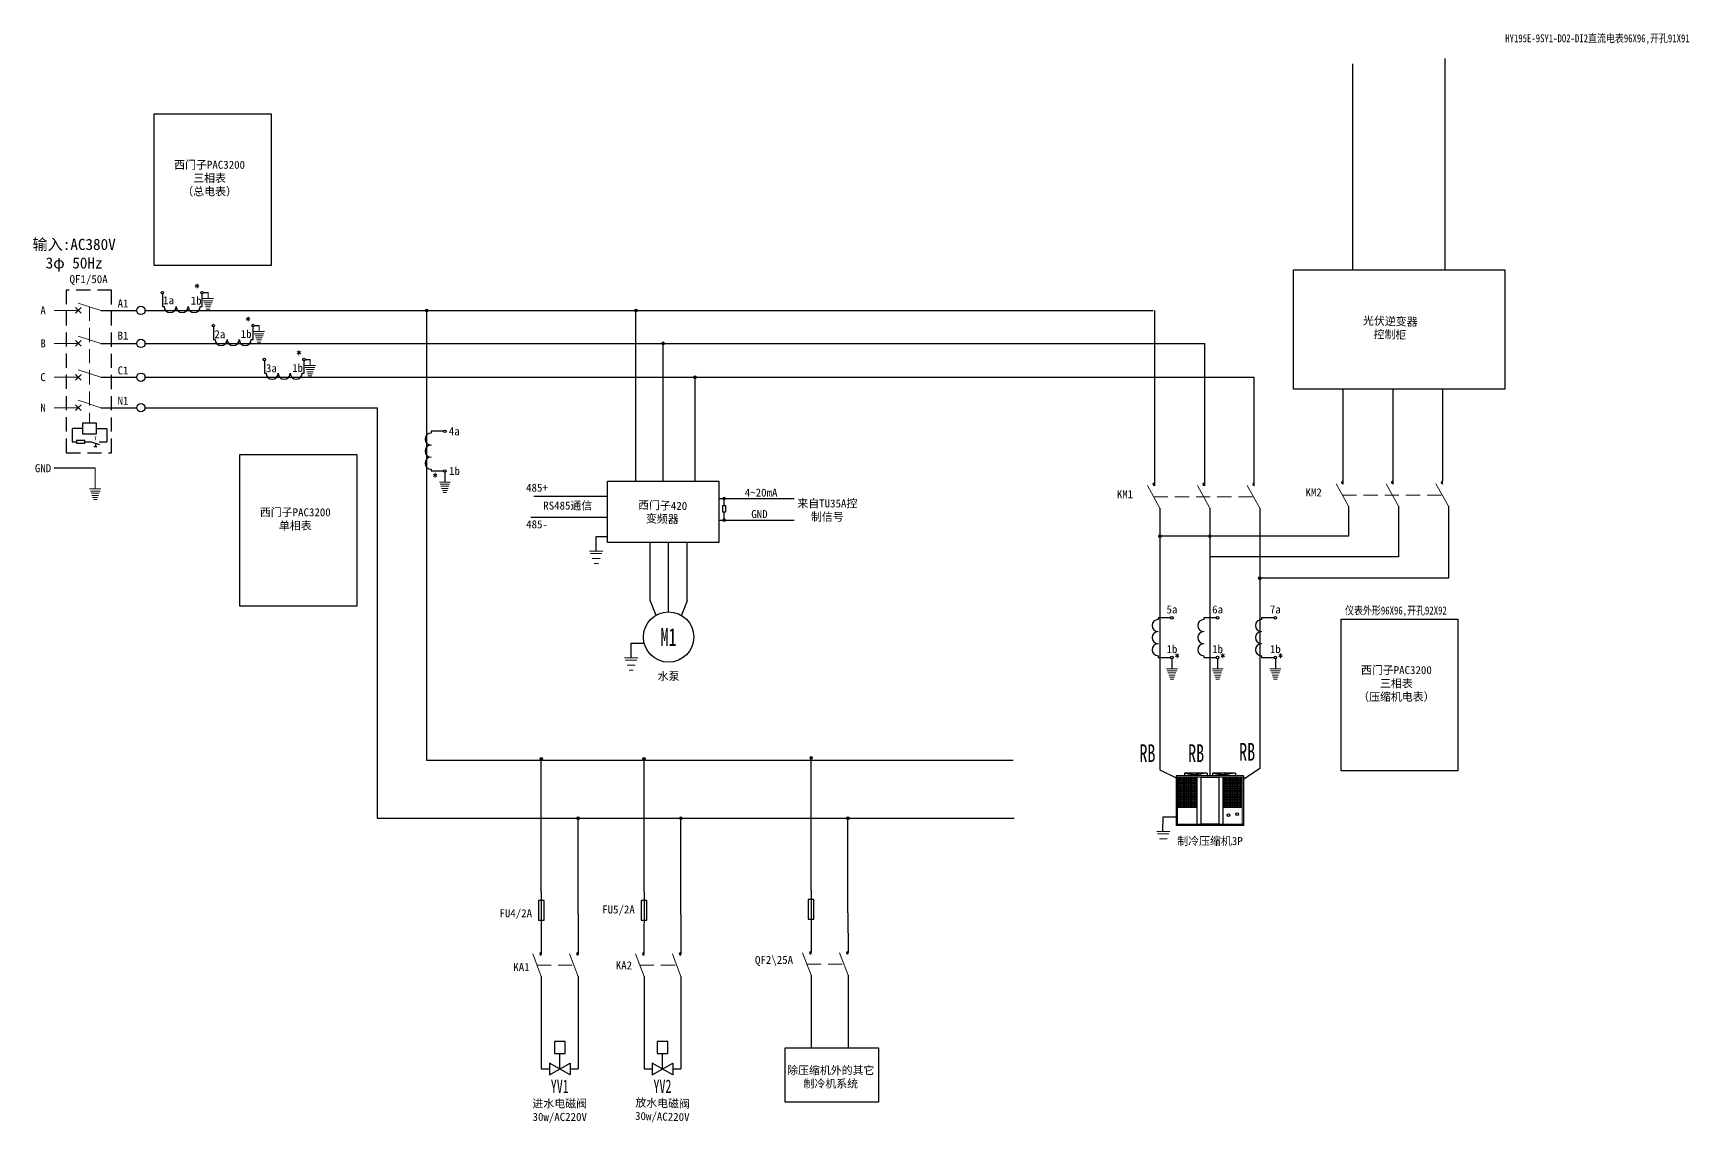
# Model space of a CAD drawing. Header units: millimetres. Extents: x -12 to 14427, y -3355744248 to 6060.
# Drawn here: x 4781 to 5526, y 2697 to 3187 of the extents above; entities that cross this region are included whole.
import ezdxf

# ---------------------------------------------------------------- set-up
doc = ezdxf.new("R2010")
doc.units = ezdxf.units.MM
doc.linetypes.add('DASHED2', pattern=[9.525, 6.35, -3.175])
doc.layers.add('PUB_DIM', color=3, linetype='Continuous')
doc.layers.add('UN', color=7, linetype='Continuous', lineweight=20)
doc.layers.add('总内框线', color=7, linetype='Continuous', lineweight=50)
doc.styles.add('jdg', font='', dxfattribs={"width": 0.66})
doc.styles.get("Standard").update_dxf_attribs({"font": 'txt', "bigfont": 'gbcbig.shx'})
doc.styles.add('陈杰（2）', font='gbenor.shx', dxfattribs={"width": 0.8, "bigfont": 'gbcbig.shx'})
doc.styles.get('jdg').set_extended_font_data('FangSong_GB2312')

msp = doc.modelspace()

# ---------------------------------------------------------------- hatches: boundary and pattern name
at = {"lineweight": 15}
h = msp.add_hatch(color=256, dxfattribs=at)
h.paths.add_polyline_path([(4958.44, 3061.6, 0.414214), (4959.08, 3062.24, 0.414214), (4958.44, 3062.89)])
h.paths.add_polyline_path([(4957.8, 3062.24, 0.414214), (4958.44, 3061.6), (4958.44, 3062.24)])
h.paths.add_polyline_path([(4958.44, 3062.24), (4958.44, 3062.89, 0.414214), (4957.8, 3062.24)])
h = msp.add_hatch(color=256, dxfattribs=at)
h.paths.add_polyline_path([(4958.44, 3061.6, 0.414214), (4959.08, 3062.24, 0.414214), (4958.44, 3062.89)])
h.paths.add_polyline_path([(4957.8, 3062.24, 0.414214), (4958.44, 3061.6), (4958.44, 3062.24)])
h.paths.add_polyline_path([(4958.44, 3062.24), (4958.44, 3062.89, 0.414214), (4957.8, 3062.24)])
h = msp.add_hatch(color=256, dxfattribs=at)
h.paths.add_polyline_path([(5052.59, 3061.6, 0.414214), (5053.23, 3062.24, 0.414214), (5052.59, 3062.89)])
h.paths.add_polyline_path([(5051.95, 3062.24, 0.414214), (5052.59, 3061.6), (5052.59, 3062.24)])
h.paths.add_polyline_path([(5052.59, 3062.24), (5052.59, 3062.89, 0.414214), (5051.95, 3062.24)])
h = msp.add_hatch(color=256, dxfattribs=at)
h.paths.add_polyline_path([(5052.59, 3061.6, 0.414214), (5053.23, 3062.24, 0.414214), (5052.59, 3062.89)])
h.paths.add_polyline_path([(5051.95, 3062.24, 0.414214), (5052.59, 3061.6), (5052.59, 3062.24)])
h.paths.add_polyline_path([(5052.59, 3062.24), (5052.59, 3062.89, 0.414214), (5051.95, 3062.24)])
h = msp.add_hatch(color=256, dxfattribs=at)
h.paths.add_polyline_path([(5064.81, 3046.77, 0.414214), (5065.46, 3047.42, 0.414214), (5064.81, 3048.06)])
h.paths.add_polyline_path([(5064.17, 3047.42, 0.414214), (5064.81, 3046.77), (5064.81, 3047.42)])
h.paths.add_polyline_path([(5064.81, 3047.42), (5064.81, 3048.06, 0.414214), (5064.17, 3047.42)])
h = msp.add_hatch(color=256, dxfattribs=at)
h.paths.add_polyline_path([(5064.81, 3046.77, 0.414214), (5065.46, 3047.42, 0.414214), (5064.81, 3048.06)])
h.paths.add_polyline_path([(5064.17, 3047.42, 0.414214), (5064.81, 3046.77), (5064.81, 3047.42)])
h.paths.add_polyline_path([(5064.81, 3047.42), (5064.81, 3048.06, 0.414214), (5064.17, 3047.42)])
h = msp.add_hatch(color=256, dxfattribs=at)
h.paths.add_polyline_path([(5079.14, 3031.58, 0.414214), (5079.78, 3032.22, 0.414214), (5079.14, 3032.86)])
h.paths.add_polyline_path([(5078.5, 3032.22, 0.414214), (5079.14, 3031.58), (5079.14, 3032.22)])
h.paths.add_polyline_path([(5079.14, 3032.22), (5079.14, 3032.86, 0.414214), (5078.5, 3032.22)])
h = msp.add_hatch(color=256, dxfattribs=at)
h.paths.add_polyline_path([(5079.14, 3031.58, 0.414214), (5079.78, 3032.22, 0.414214), (5079.14, 3032.86)])
h.paths.add_polyline_path([(5078.5, 3032.22, 0.414214), (5079.14, 3031.58), (5079.14, 3032.22)])
h.paths.add_polyline_path([(5079.14, 3032.22), (5079.14, 3032.86, 0.414214), (5078.5, 3032.22)])
for points in [[(5285.82, 2984.82, 1), (5285.82, 2983.38)], [(5308.22, 2984.82, 1), (5308.22, 2983.38)], [(5330.66, 2984.82, 1), (5330.66, 2983.38)], [(5370.66, 2985.65, 1), (5370.66, 2984.21)], [(5393.06, 2985.65, 1), (5393.06, 2984.21)], [(5415.51, 2985.65, 1), (5415.51, 2984.21)], [(5009.99, 2773.77, 1), (5009.99, 2772.33)], [(5026.58, 2773.77, 1), (5026.58, 2772.33)], [(5056.19, 2773.77, 1), (5056.19, 2772.33)], [(5072.77, 2773.77, 1), (5072.77, 2772.33)], [(5131.37, 2774.25, 1), (5131.37, 2772.81)], [(5147.95, 2774.25, 1), (5147.95, 2772.81)]]:
    msp.add_hatch(color=256, dxfattribs=at).paths.add_polyline_path(points)
h = msp.add_hatch(color=256, dxfattribs=at)
h.paths.add_polyline_path([(5092.23, 2977.1, 0.414214), (5092.87, 2977.74, 0.414214), (5092.23, 2978.39)])
h.paths.add_polyline_path([(5091.59, 2977.74, 0.414214), (5092.23, 2977.1), (5092.23, 2977.74)])
h.paths.add_polyline_path([(5092.23, 2977.74), (5092.23, 2978.39, 0.414214), (5091.59, 2977.74)])
h = msp.add_hatch(color=256, dxfattribs=at)
h.paths.add_polyline_path([(5092.23, 2977.1, 0.414214), (5092.87, 2977.74, 0.414214), (5092.23, 2978.39)])
h.paths.add_polyline_path([(5091.59, 2977.74, 0.414214), (5092.23, 2977.1), (5092.23, 2977.74)])
h.paths.add_polyline_path([(5092.23, 2977.74), (5092.23, 2978.39, 0.414214), (5091.59, 2977.74)])
h = msp.add_hatch(color=256, dxfattribs=at)
h.paths.add_polyline_path([(5092.23, 2967.41, 0.414214), (5092.87, 2968.05, 0.414214), (5092.23, 2968.7)])
h.paths.add_polyline_path([(5091.59, 2968.05, 0.414214), (5092.23, 2967.41), (5092.23, 2968.05)])
h.paths.add_polyline_path([(5092.23, 2968.05), (5092.23, 2968.7, 0.414214), (5091.59, 2968.05)])
h = msp.add_hatch(color=256, dxfattribs=at)
h.paths.add_polyline_path([(5092.23, 2967.41, 0.414214), (5092.87, 2968.05, 0.414214), (5092.23, 2968.7)])
h.paths.add_polyline_path([(5091.59, 2968.05, 0.414214), (5092.23, 2967.41), (5092.23, 2968.05)])
h.paths.add_polyline_path([(5092.23, 2968.05), (5092.23, 2968.7, 0.414214), (5091.59, 2968.05)])
h = msp.add_hatch(color=256, dxfattribs=at)
h.paths.add_polyline_path([(5288.26, 2960.15, 0.414214), (5288.9, 2960.79, 0.414214), (5288.26, 2961.43)])
h.paths.add_polyline_path([(5287.61, 2960.79, 0.414214), (5288.26, 2960.15), (5288.26, 2960.79)])
h.paths.add_polyline_path([(5288.26, 2960.79), (5288.26, 2961.43, 0.414214), (5287.61, 2960.79)])
h = msp.add_hatch(color=256, dxfattribs=at)
h.paths.add_polyline_path([(5288.26, 2960.15, 0.414214), (5288.9, 2960.79, 0.414214), (5288.26, 2961.43)])
h.paths.add_polyline_path([(5287.61, 2960.79, 0.414214), (5288.26, 2960.15), (5288.26, 2960.79)])
h.paths.add_polyline_path([(5288.26, 2960.79), (5288.26, 2961.43, 0.414214), (5287.61, 2960.79)])
h = msp.add_hatch(color=256, dxfattribs=at)
h.paths.add_polyline_path([(5310.67, 2960.15, 0.414214), (5311.31, 2960.79, 0.414214), (5310.67, 2961.43)])
h.paths.add_polyline_path([(5310.02, 2960.79, 0.414214), (5310.67, 2960.15), (5310.67, 2960.79)])
h.paths.add_polyline_path([(5310.67, 2960.79), (5310.67, 2961.43, 0.414214), (5310.02, 2960.79)])
h = msp.add_hatch(color=256, dxfattribs=at)
h.paths.add_polyline_path([(5310.67, 2960.15, 0.414214), (5311.31, 2960.79, 0.414214), (5310.67, 2961.43)])
h.paths.add_polyline_path([(5310.02, 2960.79, 0.414214), (5310.67, 2960.15), (5310.67, 2960.79)])
h.paths.add_polyline_path([(5310.67, 2960.79), (5310.67, 2961.43, 0.414214), (5310.02, 2960.79)])
h = msp.add_hatch(color=256, dxfattribs=at)
h.paths.add_polyline_path([(5333.11, 2941.19, 0.414214), (5333.75, 2941.84, 0.414214), (5333.11, 2942.48)])
h.paths.add_polyline_path([(5332.46, 2941.84, 0.414214), (5333.11, 2941.19), (5333.11, 2941.84)])
h.paths.add_polyline_path([(5333.11, 2941.84), (5333.11, 2942.48, 0.414214), (5332.46, 2941.84)])
h = msp.add_hatch(color=256, dxfattribs=at)
h.paths.add_polyline_path([(5333.11, 2941.19, 0.414214), (5333.75, 2941.84, 0.414214), (5333.11, 2942.48)])
h.paths.add_polyline_path([(5332.46, 2941.84, 0.414214), (5333.11, 2941.19), (5333.11, 2941.84)])
h.paths.add_polyline_path([(5333.11, 2941.84), (5333.11, 2942.48, 0.414214), (5332.46, 2941.84)])
h = msp.add_hatch(color=256, dxfattribs=at)
h.paths.add_polyline_path([(5009.99, 2860.04, 0.414214), (5010.64, 2860.68, 0.414214), (5009.99, 2861.33)])
h.paths.add_polyline_path([(5009.35, 2860.68, 0.414214), (5009.99, 2860.04), (5009.99, 2860.68)])
h.paths.add_polyline_path([(5009.99, 2860.68), (5009.99, 2861.33, 0.414214), (5009.35, 2860.68)])
h = msp.add_hatch(color=256, dxfattribs=at)
h.paths.add_polyline_path([(5009.99, 2860.04, 0.414214), (5010.64, 2860.68, 0.414214), (5009.99, 2861.33)])
h.paths.add_polyline_path([(5009.35, 2860.68, 0.414214), (5009.99, 2860.04), (5009.99, 2860.68)])
h.paths.add_polyline_path([(5009.99, 2860.68), (5009.99, 2861.33, 0.414214), (5009.35, 2860.68)])
h = msp.add_hatch(color=256, dxfattribs=at)
h.paths.add_polyline_path([(5056.19, 2860.04, 0.414214), (5056.83, 2860.68, 0.414214), (5056.19, 2861.33)])
h.paths.add_polyline_path([(5055.55, 2860.68, 0.414214), (5056.19, 2860.04), (5056.19, 2860.68)])
h.paths.add_polyline_path([(5056.19, 2860.68), (5056.19, 2861.33, 0.414214), (5055.55, 2860.68)])
h = msp.add_hatch(color=256, dxfattribs=at)
h.paths.add_polyline_path([(5056.19, 2860.04, 0.414214), (5056.83, 2860.68, 0.414214), (5056.19, 2861.33)])
h.paths.add_polyline_path([(5055.55, 2860.68, 0.414214), (5056.19, 2860.04), (5056.19, 2860.68)])
h.paths.add_polyline_path([(5056.19, 2860.68), (5056.19, 2861.33, 0.414214), (5055.55, 2860.68)])
h = msp.add_hatch(color=256, dxfattribs=at)
h.paths.add_polyline_path([(5131.37, 2860.52, 0.414214), (5132.01, 2861.16, 0.414214), (5131.37, 2861.81)])
h.paths.add_polyline_path([(5130.73, 2861.16, 0.414214), (5131.37, 2860.52), (5131.37, 2861.16)])
h.paths.add_polyline_path([(5131.37, 2861.16), (5131.37, 2861.81, 0.414214), (5130.73, 2861.16)])
h = msp.add_hatch(color=256, dxfattribs=at)
h.paths.add_polyline_path([(5131.37, 2860.52, 0.414214), (5132.01, 2861.16, 0.414214), (5131.37, 2861.81)])
h.paths.add_polyline_path([(5130.73, 2861.16, 0.414214), (5131.37, 2860.52), (5131.37, 2861.16)])
h.paths.add_polyline_path([(5131.37, 2861.16), (5131.37, 2861.81, 0.414214), (5130.73, 2861.16)])
h = msp.add_hatch()
h.set_pattern_fill('ANSI37', color=3, scale=0.22464, angle=45, style=0)
h.set_pattern_definition([(90, (3119.2938, 2878.9441), (-0.713232, 1e-16), []), (180, (3119.2938, 2878.9441), (-1e-16, -0.713232), [])])
h.paths.add_polyline_path([(5304.83, 2852.44), (5296.08, 2852.44), (5296.08, 2838.8), (5304.83, 2838.8)])
h.paths.add_polyline_path([(5325.28, 2852.44), (5316.59, 2852.44), (5316.59, 2838.8), (5325.28, 2838.8)])
h = msp.add_hatch(color=256, dxfattribs=at)
h.paths.add_polyline_path([(5026.54, 2833.37, 0.414214), (5027.19, 2834.01, 0.414214), (5026.54, 2834.65)])
h.paths.add_polyline_path([(5025.9, 2834.01, 0.414214), (5026.54, 2833.37), (5026.54, 2834.01)])
h.paths.add_polyline_path([(5026.54, 2834.01), (5026.54, 2834.65, 0.414214), (5025.9, 2834.01)])
h = msp.add_hatch(color=256, dxfattribs=at)
h.paths.add_polyline_path([(5026.54, 2833.37, 0.414214), (5027.19, 2834.01, 0.414214), (5026.54, 2834.65)])
h.paths.add_polyline_path([(5025.9, 2834.01, 0.414214), (5026.54, 2833.37), (5026.54, 2834.01)])
h.paths.add_polyline_path([(5026.54, 2834.01), (5026.54, 2834.65, 0.414214), (5025.9, 2834.01)])
h = msp.add_hatch(color=256, dxfattribs=at)
h.paths.add_polyline_path([(5072.74, 2833.37, 0.414214), (5073.38, 2834.01, 0.414214), (5072.74, 2834.65)])
h.paths.add_polyline_path([(5072.1, 2834.01, 0.414214), (5072.74, 2833.37), (5072.74, 2834.01)])
h.paths.add_polyline_path([(5072.74, 2834.01), (5072.74, 2834.65, 0.414214), (5072.1, 2834.01)])
h = msp.add_hatch(color=256, dxfattribs=at)
h.paths.add_polyline_path([(5072.74, 2833.37, 0.414214), (5073.38, 2834.01, 0.414214), (5072.74, 2834.65)])
h.paths.add_polyline_path([(5072.1, 2834.01, 0.414214), (5072.74, 2833.37), (5072.74, 2834.01)])
h.paths.add_polyline_path([(5072.74, 2834.01), (5072.74, 2834.65, 0.414214), (5072.1, 2834.01)])
h = msp.add_hatch(color=256, dxfattribs=at)
h.paths.add_polyline_path([(5147.92, 2833.37, 0.414214), (5148.56, 2834.01, 0.414214), (5147.92, 2834.65)])
h.paths.add_polyline_path([(5147.28, 2834.01, 0.414214), (5147.92, 2833.37), (5147.92, 2834.01)])
h.paths.add_polyline_path([(5147.92, 2834.01), (5147.92, 2834.65, 0.414214), (5147.28, 2834.01)])
h = msp.add_hatch(color=256, dxfattribs=at)
h.paths.add_polyline_path([(5147.92, 2833.37, 0.414214), (5148.56, 2834.01, 0.414214), (5147.92, 2834.65)])
h.paths.add_polyline_path([(5147.28, 2834.01, 0.414214), (5147.92, 2833.37), (5147.92, 2834.01)])
h.paths.add_polyline_path([(5147.92, 2834.01), (5147.92, 2834.65, 0.414214), (5147.28, 2834.01)])

# ---------------------------------------------------------------- linework, layer by layer
for p, q in [((4839.56, 3069.66), (4839.56, 3064.01)), ((4857.41, 3064.01), (4857.41, 3069.66)), ((4857.99, 3070.24), (4860.11, 3070.24)), ((4811.85, 3062.24), (4828.03, 3062.24)), ((4831.76, 3062.24), (5192.59, 3062.24)), ((4839.56, 3064.01), (4840.36, 3064.01)), ((4856.61, 3064.01), (4857.41, 3064.01)), ((5192.59, 3062.24), (5285.17, 3062.24)), ((5285.82, 3062.24), (5285.82, 2983.38)), ((4862.5, 3054.84), (4862.5, 3049.19)), ((4880.35, 3049.19), (4880.35, 3054.84)), ((4880.93, 3055.42), (4883.05, 3055.42)), ((4811.85, 3047.42), (4828.03, 3047.42)), ((4831.76, 3047.42), (5308.22, 3047.42)), ((4862.5, 3049.19), (4863.3, 3049.19)), ((4879.55, 3049.19), (4880.35, 3049.19)), ((5308.22, 3047.49), (5308.22, 2983.38)), ((4885.44, 3039.64), (4885.44, 3033.99)), ((4903.28, 3033.99), (4903.28, 3039.64)), ((4903.87, 3040.22), (4905.99, 3040.22)), ((4811.85, 3032.22), (4828.03, 3032.22)), ((4831.76, 3032.22), (5330.66, 3032.22)), ((4885.44, 3033.99), (4886.24, 3033.99)), ((4902.48, 3033.99), (4903.28, 3033.99)), ((5330.66, 2983.38), (5330.66, 3032.22)), ((4811.85, 3018.54), (4828.03, 3018.54)), ((4831.76, 3018.54), (4936.11, 3018.54)), ((4803.63, 3009.25), (4799.06, 3009.25)), ((4799.06, 3009.25), (4799.06, 3003.23)), ((4809.96, 3009.25), (4814.53, 3009.25)), ((4814.53, 3009.25), (4814.53, 3003.23)), ((4966.06, 3007.92), (4960.41, 3007.92)), ((4960.41, 3007.92), (4960.41, 3007.12)), ((4799.06, 3003.23), (4800.99, 3003.23)), ((4804.65, 3003.23), (4807.57, 3003.23)), ((4807.57, 3003.23), (4811.29, 3002.04)), ((4808.7, 3001.13), (4810.16, 3001.13)), ((4809.43, 3002.63), (4809.43, 3001.13)), ((4811.16, 3003.23), (4814.53, 3003.23)), ((4809.37, 2991.29), (4790.91, 2991.29)), ((4960.41, 2990.88), (4960.41, 2990.08)), ((4960.41, 2990.08), (4966.06, 2990.08)), ((4966.62, 2989.54), (4966.62, 2985.06)), ((5288.26, 2973.4), (5288.26, 2855.71)), ((5310.66, 2973.4), (5310.68, 2853.03)), ((5333.11, 2973.4), (5333.11, 2856.33)), ((5034.7, 2954.11), (5034.7, 2960.65)), ((5034.7, 2960.65), (5039.8, 2960.65)), ((5058.95, 2931.78), (5061.49, 2925.21)), ((5075.53, 2931.78), (5072.99, 2925.21)), ((5293.06, 2924.1), (5287.41, 2924.1)), ((5287.41, 2924.1), (5287.41, 2923.3)), ((5313.59, 2924.1), (5307.94, 2924.1)), ((5307.94, 2924.1), (5307.94, 2923.3)), ((5339.56, 2924.1), (5333.91, 2924.1)), ((5333.91, 2924.1), (5333.91, 2923.3)), ((5050.41, 2906.14), (5050.41, 2912.68)), ((5050.41, 2912.68), (5056.23, 2912.68)), ((5050.42, 2912.74), (5056.25, 2912.74)), ((5287.41, 2907.06), (5287.41, 2906.25)), ((5287.41, 2906.25), (5293.06, 2906.25)), ((5293.64, 2905.67), (5293.64, 2901.2)), ((5307.94, 2907.06), (5307.94, 2906.25)), ((5307.94, 2906.25), (5313.59, 2906.25)), ((5314.17, 2905.67), (5314.17, 2901.2)), ((5333.91, 2907.06), (5333.91, 2906.25)), ((5333.91, 2906.25), (5339.56, 2906.25)), ((5340.14, 2905.67), (5340.14, 2901.2)), ((5009.99, 2800.94), (5009.99, 2861.21)), ((5056.19, 2800.94), (5056.19, 2861.21)), ((5131.37, 2801.42), (5131.37, 2861.69)), ((5288.26, 2855.71), (5295.55, 2852.13)), ((5309.55, 2854.27), (5299.22, 2853.03)), ((5299.22, 2854.27), (5309.55, 2853.03)), ((5304.83, 2852.44), (5304.83, 2831.32)), ((5322.2, 2854.27), (5311.87, 2853.03)), ((5311.87, 2854.27), (5322.2, 2853.03)), ((5316.59, 2852.44), (5316.59, 2831.32)), ((5333.11, 2856.33), (5325.87, 2851.43)), ((5026.54, 2790.96), (5026.54, 2834.01)), ((5072.74, 2790.96), (5072.74, 2834.01)), ((5147.92, 2791.44), (5147.92, 2834.01)), ((5289.6, 2828.14), (5289.62, 2834.67)), ((5289.62, 2834.67), (5295.55, 2834.66)), ((5009.99, 2800.94), (5009.98, 2772.84)), ((5056.19, 2800.94), (5056.18, 2772.84)), ((5131.37, 2801.42), (5131.36, 2773.32)), ((5147.92, 2791.44), (5147.95, 2773.32)), ((5026.54, 2790.96), (5026.58, 2772.84)), ((5072.74, 2790.96), (5072.77, 2772.84)), ((5009.99, 2762.95), (5009.99, 2753.77)), ((5026.58, 2762.95), (5026.58, 2721.32)), ((5056.19, 2762.95), (5056.19, 2753.77)), ((5072.77, 2762.95), (5072.77, 2721.32)), ((5131.37, 2763.43), (5131.37, 2730.79)), ((5009.99, 2753.89), (5009.99, 2721.32)), ((5056.19, 2753.89), (5056.19, 2721.32)), ((5018.29, 2721.32), (5018.29, 2728.27)), ((5064.48, 2721.32), (5064.48, 2728.27)), ((5009.99, 2721.32), (5013.62, 2721.32)), ((5013.62, 2718.68), (5022.95, 2723.96)), ((5022.95, 2718.68), (5013.62, 2723.96)), ((5013.62, 2723.96), (5013.62, 2718.68)), ((5022.95, 2723.96), (5022.95, 2718.68)), ((5022.95, 2721.32), (5026.58, 2721.32)), ((5056.19, 2721.32), (5059.82, 2721.32)), ((5059.82, 2718.68), (5069.15, 2723.96)), ((5069.15, 2718.68), (5059.82, 2723.96)), ((5059.82, 2723.96), (5059.82, 2718.68)), ((5069.15, 2723.96), (5069.15, 2718.68)), ((5069.15, 2721.32), (5072.77, 2721.32))]:
    msp.add_line(p, q)
for p, q in [((4862.57, 3067.55), (4857.66, 3067.55)), ((4862.24, 3066.61), (4857.99, 3066.61)), ((4860.11, 3070.24), (4860.11, 3067.55)), ((4790.91, 3062.24), (4801.74, 3062.24)), ((4800.45, 3060.95), (4803.03, 3063.53)), ((4803.03, 3060.95), (4800.45, 3063.53)), ((4811.85, 3062.24), (4801.74, 3065.56)), ((4861.91, 3065.67), (4858.32, 3065.67)), ((4861.57, 3064.74), (4858.65, 3064.74)), ((4861.24, 3063.8), (4858.98, 3063.8)), ((4860.91, 3062.87), (4859.32, 3062.87)), ((4885.51, 3052.72), (4880.59, 3052.72)), ((4885.18, 3051.78), (4880.92, 3051.78)), ((4883.05, 3055.42), (4883.05, 3052.72)), ((4790.91, 3047.42), (4801.74, 3047.42)), ((4800.45, 3046.13), (4803.03, 3048.71)), ((4803.03, 3046.13), (4800.45, 3048.71)), ((4811.85, 3047.42), (4801.74, 3050.74)), ((4884.84, 3050.85), (4881.26, 3050.85)), ((4884.51, 3049.91), (4881.59, 3049.91)), ((4884.18, 3048.98), (4881.92, 3048.98)), ((4883.85, 3048.04), (4882.25, 3048.04)), ((4908.44, 3037.52), (4903.53, 3037.52)), ((4908.11, 3036.59), (4903.86, 3036.59)), ((4905.99, 3040.22), (4905.99, 3037.52)), ((4790.91, 3032.22), (4801.74, 3032.22)), ((4800.45, 3030.93), (4803.03, 3033.51)), ((4803.03, 3030.93), (4800.45, 3033.51)), ((4811.85, 3032.22), (4801.74, 3035.54)), ((4907.78, 3035.65), (4904.19, 3035.65)), ((4907.45, 3034.71), (4904.53, 3034.71)), ((4907.12, 3033.78), (4904.86, 3033.78)), ((4906.78, 3032.84), (4905.19, 3032.84)), ((4811.85, 3018.54), (4801.74, 3021.86)), ((4790.91, 3018.54), (4801.74, 3018.54)), ((4800.45, 3017.25), (4803.03, 3019.83)), ((4803.03, 3017.25), (4800.45, 3019.83)), ((4809.37, 2991.29), (4809.37, 2982.01)), ((4969.08, 2985.06), (4964.17, 2985.06)), ((4811.89, 2982.01), (4806.85, 2982.01)), ((4811.55, 2981.05), (4807.19, 2981.05)), ((4811.21, 2980.09), (4807.53, 2980.09)), ((4810.87, 2979.13), (4807.87, 2979.13)), ((4810.53, 2978.17), (4808.21, 2978.17)), ((4810.18, 2977.21), (4808.55, 2977.21)), ((4968.75, 2984.13), (4964.5, 2984.13)), ((4968.42, 2983.19), (4964.83, 2983.19)), ((4968.09, 2982.26), (4965.16, 2982.26)), ((4967.75, 2981.32), (4965.5, 2981.32)), ((4967.42, 2980.38), (4965.83, 2980.38)), ((5288.26, 2973.4), (5282.69, 2983.5)), ((5310.66, 2973.4), (5305.1, 2983.5)), ((5333.11, 2973.4), (5327.54, 2983.5)), ((5373.1, 2974.23), (5367.53, 2984.34)), ((5395.5, 2974.23), (5389.94, 2984.34)), ((5417.95, 2974.23), (5412.38, 2984.34)), ((5037.65, 2954.11), (5031.75, 2954.11)), ((5037.25, 2952.98), (5032.15, 2952.98)), ((5036.45, 2950.74), (5032.95, 2950.74)), ((5035.66, 2948.49), (5033.75, 2948.49)), ((5053.36, 2906.14), (5047.46, 2906.14)), ((5052.96, 2905.01), (5047.86, 2905.01)), ((5052.16, 2902.77), (5048.65, 2902.77)), ((5051.36, 2900.52), (5049.45, 2900.52)), ((5296.1, 2901.2), (5291.18, 2901.2)), ((5295.77, 2900.26), (5291.51, 2900.26)), ((5295.43, 2899.33), (5291.85, 2899.33)), ((5295.1, 2898.39), (5292.18, 2898.39)), ((5294.77, 2897.46), (5292.51, 2897.46)), ((5294.44, 2896.52), (5292.84, 2896.52)), ((5316.63, 2901.2), (5311.71, 2901.2)), ((5316.29, 2900.26), (5312.04, 2900.26)), ((5315.96, 2899.33), (5312.38, 2899.33)), ((5315.63, 2898.39), (5312.71, 2898.39)), ((5315.3, 2897.46), (5313.04, 2897.46)), ((5314.97, 2896.52), (5313.37, 2896.52)), ((5342.6, 2901.2), (5337.69, 2901.2)), ((5342.27, 2900.26), (5338.02, 2900.26)), ((5341.94, 2899.33), (5338.35, 2899.33)), ((5341.6, 2898.39), (5338.68, 2898.39)), ((5341.27, 2897.46), (5339.01, 2897.46)), ((5340.94, 2896.52), (5339.35, 2896.52)), ((5292.68, 2828.12), (5286.78, 2828.12)), ((5292.28, 2826.99), (5287.18, 2826.99)), ((5291.48, 2824.75), (5287.97, 2824.75)), ((5009.99, 2762.95), (5006.16, 2773.05)), ((5026.58, 2762.95), (5022.74, 2773.05)), ((5056.19, 2762.95), (5052.35, 2773.05)), ((5072.77, 2762.95), (5068.94, 2773.05)), ((5131.37, 2763.43), (5127.53, 2773.53)), ((5147.95, 2763.43), (5144.12, 2773.53))]:
    msp.add_line(p, q, dxfattribs=at)
at = {"linetype": 'DASHED2', "lineweight": 15}
for p, q in [((4806.8, 3063.9), (4806.8, 3011.64)), ((5285.47, 2978.45), (5330.32, 2978.45)), ((5370.31, 2979.28), (5415.16, 2979.28)), ((5008.07, 2768), (5024.66, 2768)), ((5054.27, 2768), (5070.86, 2768)), ((5129.45, 2768.48), (5146.03, 2768.48))]:
    msp.add_line(p, q, dxfattribs=at)
at = {"linetype": 'DASHED2'}
msp.add_lwpolyline([(4796.33, 2998.31), (4816.74, 2998.31), (4816.74, 3071.4), (4796.33, 3071.4)], close=True, dxfattribs=at)
for points in [[(4803.63, 3006.85), (4809.96, 3006.85), (4809.96, 3011.64), (4803.63, 3011.64)], [(4800.99, 3002.63), (4804.65, 3002.63), (4804.65, 3003.83), (4800.99, 3003.83)], [(5306.81, 2852.44), (5314.66, 2852.44), (5314.66, 2831.32), (5306.81, 2831.32)], [(5008.72, 2788.17), (5011.23, 2788.17), (5011.23, 2796.98), (5008.72, 2796.98)], [(5054.91, 2788.17), (5057.43, 2788.17), (5057.43, 2796.98), (5054.91, 2796.98)], [(5130.09, 2788.65), (5132.61, 2788.65), (5132.61, 2797.46), (5130.09, 2797.46)], [(5015.91, 2728.27), (5020.66, 2728.27), (5020.66, 2733.63), (5015.91, 2733.63)], [(5062.11, 2728.27), (5066.86, 2728.27), (5066.86, 2733.63), (5062.11, 2733.63)]]:
    msp.add_lwpolyline(points, close=True)
for centre, radius in [((4839.56, 3070.24), 0.581), ((4857.41, 3070.24), 0.581), ((4829.89, 3062.24), 1.87), ((4862.5, 3055.42), 0.581), ((4880.35, 3055.42), 0.581), ((4829.89, 3047.42), 1.87), ((4885.44, 3040.22), 0.581), ((4903.28, 3040.22), 0.581), ((4829.89, 3032.22), 1.87), ((4829.89, 3018.54), 1.87), ((4966.64, 3007.92), 0.581), ((4966.64, 2990.08), 0.581), ((5067.24, 2915.46), 11.32), ((5293.64, 2924.1), 0.581), ((5314.17, 2924.1), 0.581), ((5340.14, 2924.1), 0.581), ((5293.64, 2906.25), 0.581), ((5314.17, 2906.25), 0.581), ((5340.14, 2906.25), 0.581), ((5319.05, 2835.4), 0.606), ((5322.92, 2835.85), 0.606)]:
    msp.add_circle(centre, radius)
at = {"lineweight": 15}
for centre in [(4958.44, 3062.24), (4958.44, 3062.24), (5052.59, 3062.24), (5052.59, 3062.24), (5064.81, 3047.42), (5064.81, 3047.42), (5079.14, 3032.22), (5079.14, 3032.22), (5092.23, 2977.74), (5092.23, 2977.74), (5092.23, 2968.05), (5092.23, 2968.05), (5288.26, 2960.79), (5288.26, 2960.79), (5310.67, 2960.79), (5310.67, 2960.79), (5333.11, 2941.84), (5333.11, 2941.84), (5009.99, 2860.68), (5009.99, 2860.68), (5056.19, 2860.68), (5056.19, 2860.68), (5131.37, 2861.16), (5131.37, 2861.16), (5026.54, 2834.01), (5026.54, 2834.01), (5072.74, 2834.01), (5072.74, 2834.01), (5147.92, 2834.01), (5147.92, 2834.01)]:
    msp.add_circle(centre, 0.642, dxfattribs=at)
for centre, start, end in [((4843.07, 3064.01), 180, 0), ((4848.49, 3064.01), 180, 0), ((4853.9, 3064.01), 180, 0), ((4866.01, 3049.19), 180, 0), ((4871.42, 3049.19), 180, 0), ((4876.84, 3049.19), 180, 0), ((4888.94, 3033.99), 180, 0), ((4894.36, 3033.99), 180, 0), ((4899.78, 3033.99), 180, 0), ((4960.41, 3004.42), 90, 270), ((4960.41, 2999), 90, 270), ((4960.41, 2993.58), 90, 270), ((5287.41, 2920.6), 90, 270), ((5287.41, 2915.18), 90, 270), ((5307.94, 2920.6), 90, 270), ((5307.94, 2915.18), 90, 270), ((5333.91, 2920.6), 90, 270), ((5333.91, 2915.18), 90, 270), ((5287.41, 2909.76), 90, 270), ((5307.94, 2909.76), 90, 270), ((5333.91, 2909.76), 90, 270)]:
    msp.add_arc(centre, 2.71, start, end)
for centre in [(5285.82, 2984.1), (5308.22, 2984.1), (5330.66, 2984.1), (5370.66, 2984.93), (5393.06, 2984.93), (5415.51, 2984.93), (5009.99, 2773.05), (5026.58, 2773.05), (5056.19, 2773.05), (5072.77, 2773.05), (5131.37, 2773.53), (5147.95, 2773.53)]:
    msp.add_arc(centre, 0.719, 90, 270, dxfattribs=at)
at = {"layer": 'PUB_DIM'}
for p, q in [((5304.83, 2838.8), (5296.08, 2838.8)), ((5325.28, 2838.8), (5316.59, 2838.8))]:
    msp.add_line(p, q, dxfattribs=at)
at = {"layer": 'UN', "lineweight": 30}
for p, q in [((5308.2, 2853.03), (5295.55, 2853.03)), ((5295.55, 2853.03), (5295.55, 2830.73)), ((5299.22, 2854.27), (5299.22, 2853.03)), ((5309.55, 2854.27), (5299.22, 2854.27)), ((5325.87, 2853.03), (5308.2, 2853.03)), ((5309.55, 2854.27), (5309.55, 2853.03)), ((5311.87, 2854.27), (5311.87, 2853.03)), ((5322.2, 2854.27), (5311.87, 2854.27)), ((5322.2, 2854.27), (5322.2, 2853.03)), ((5325.87, 2853.03), (5325.87, 2830.73)), ((5308.2, 2830.73), (5295.55, 2830.73)), ((5325.87, 2830.73), (5308.2, 2830.73))]:
    msp.add_line(p, q, dxfattribs=at)
at = {"layer": 'UN', "color": 7}
for p, q in [((5308.21, 2852.44), (5295.55, 2852.44)), ((5325.88, 2852.44), (5308.2, 2852.44))]:
    msp.add_line(p, q, dxfattribs=at)
at = {"layer": 'UN'}
for p, q in [((5296.08, 2852.44), (5296.08, 2831.32)), ((5325.28, 2852.44), (5325.28, 2831.32)), ((5308.2, 2831.32), (5295.55, 2831.32)), ((5325.87, 2831.32), (5308.2, 2831.32))]:
    msp.add_line(p, q, dxfattribs=at)
at = {"layer": '总内框线', "lineweight": -3}
for p, q in [((5374.85, 3173.11), (5374.85, 3080.56)), ((5416.3, 3175.52), (5416.3, 3080.56)), ((4958.44, 3062.24), (4958.44, 2860.04)), ((5052.59, 2985.57), (5052.59, 3062.24)), ((5064.81, 2985.57), (5064.81, 3047.42)), ((5079.14, 2985.57), (5079.14, 3032.22)), ((5370.66, 2984.21), (5370.66, 3026.92)), ((5393.06, 2984.21), (5393.06, 3026.92)), ((5415.51, 2985.65), (5415.51, 3026.92)), ((4936.11, 3018.54), (4936.11, 2834.01)), ((5039.8, 2978.61), (5006.61, 2978.61)), ((5089.83, 2977.74), (5123.73, 2977.74)), ((5092.23, 2974.64), (5092.23, 2977.74)), ((5092.23, 2968.05), (5092.23, 2971.53)), ((5373.1, 2974.23), (5373.1, 2960.79)), ((5395.5, 2974.23), (5395.5, 2951.44)), ((5417.95, 2974.23), (5417.95, 2941.84)), ((5039.8, 2969.24), (5005.35, 2969.24)), ((5089.83, 2968.05), (5123.73, 2968.05)), ((5058.95, 2931.78), (5058.95, 2957.89)), ((5067.24, 2926.78), (5067.24, 2957.89)), ((5075.53, 2931.78), (5075.53, 2957.89)), ((5373.1, 2960.79), (5288.26, 2960.79)), ((5395.5, 2951.44), (5310.67, 2951.44)), ((5417.95, 2941.84), (5333.11, 2941.84)), ((4958.44, 2860.04), (5222.2, 2860.04)), ((4936.11, 2834.01), (5222.65, 2834.01)), ((5147.95, 2763.43), (5147.95, 2730.79))]:
    msp.add_line(p, q, dxfattribs=at)
for points in [[(4835.93, 3150.64), (4888.47, 3150.64), (4888.47, 3082.47), (4835.93, 3082.47)], [(5348.25, 3080.56), (5443.42, 3080.56), (5443.42, 3026.92), (5348.25, 3026.92)], [(4874.47, 2997.51), (4927.01, 2997.51), (4927.01, 2929.34), (4874.47, 2929.34)], [(5039.8, 2985.57), (5089.83, 2985.57), (5089.83, 2957.89), (5039.8, 2957.89)], [(5091.65, 2974.64), (5092.81, 2974.64), (5092.81, 2971.53), (5091.65, 2971.53)], [(5369.69, 2923.52), (5422.23, 2923.52), (5422.23, 2855.36), (5369.69, 2855.36)], [(5119.62, 2730.79), (5161.7, 2730.79), (5161.7, 2706.35), (5119.62, 2706.35)]]:
    msp.add_lwpolyline(points, close=True, dxfattribs=at)

# ---------------------------------------------------------------- texts
at = {"lineweight": 15, "attachment_point": 5}
for s, insert, char_height, width in [('{\\fSimSun|b0|i0|c134|p2;西门子PAC3200\\P三相表\\P（总电表）}', (4860.81, 3121.47), 3.6, 43.7369), ('{\\fSimSun|b0|i0|c134|p2;输入:AC380V 3φ 50Hz }', (4799.87, 3087.08), 5, 42.8347), ('{\\fSimSun|b0|i0|c134|p2;QF1/50A}', (4806.4, 3075.85), 3.6, 11.3007), ('*', (4855.15, 3072.47), 3.6, 11.3007), ('{\\fSimSun|b0|i0|c134|p2;A1}', (4821.9, 3065.42), 3.6, 11.3007), ('{\\fSimSun|b0|i0|c134|p2;1a}', (4842.34, 3066.81), 3.6, 11.3007), ('{\\fSimSun|b0|i0|c134|p2;1b}', (4854.8, 3066.61), 3.6, 11.3007), ('{\\fSimSun|b0|i0|c134|p2;A}', (4785.91, 3062.24), 3.6, 11.3007), ('*', (4878.09, 3057.64), 3.6, 11.3007), ('{\\fSimSun|b0|i0|c134|p2;B1}', (4821.9, 3050.91), 3.6, 11.3007), ('{\\fSimSun|b0|i0|c134|p2;2a}', (4865.42, 3051.53), 3.6, 11.3007), ('{\\fSimSun|b0|i0|c134|p2;1b}', (4877.23, 3051.64), 3.6, 11.3007), ('{\\fSimSun|b0|i0|c134|p2;B}', (4785.91, 3047.42), 3.6, 11.3007), ('*', (4901.02, 3042.44), 3.6, 11.3007), ('{\\fSimSun|b0|i0|c134|p2;C1}', (4821.9, 3035.26), 3.6, 11.3007), ('\\pt3.6;{\\fSimSun|b0|i0|c134|p2;3a}', (4888.58, 3036.23), 3.6, 11.3007), ('{\\fSimSun|b0|i0|c134|p2;1b}', (4900.39, 3036.35), 3.6, 11.3007), ('{\\fSimSun|b0|i0|c134|p2;C}', (4785.91, 3032.22), 3.6, 11.3007), ('{\\fSimSun|b0|i0|c134|p2;N1}', (4821.9, 3021.63), 3.6, 11.3007), ('{\\fSimSun|b0|i0|c134|p2;N}', (4785.91, 3018.54), 3.6, 11.3007), ('{\\fSimSun|b0|i0|c134|p2;4a}', (4970.84, 3007.92), 3.6, 11.3007), ('{\\fSimSun|b0|i0|c134|p2;T}', (4809.43, 3004.71), 1.6, 2.2915), ('{\\fSimSun|b0|i0|c134|p2;GND}', (4785.91, 2991.29), 3.6, 11.3007), ('{\\fSimSun|b0|i0|c134|p2;1b}', (4970.95, 2990.08), 3.6, 11.3007), ('*', (4962.27, 2987.41), 3.6, 11.3007), ('{\\fSimSun|b0|i0|c134|p2;485+}', (5008.05, 2982.55), 3.6, 11.3007), ('{\\fSimSun|b0|i0|c134|p2;4~20mA}', (5108.86, 2980.33), 3.6, 11.3007), ('{\\fSimSun|b0|i0|c134|p2;来自TU35A控制信号}', (5138.65, 2972.29), 3.6, 28.0027), ('{\\fSimSun|b0|i0|c134|p2;KM1}', (5272.52, 2979.65), 3.6, 16.0331), ('{\\fSimSun|b0|i0|c134|p2;KM2}', (5357.37, 2980.48), 3.6, 16.0331), ('{\\fSimSun|b0|i0|c134|p2;西门子PAC3200\\P单相表}', (4899.35, 2968.33), 3.6, 43.7369), ('{\\fSimSun|b0|i0|c134|p2;RS485通信}', (5021.91, 2974.32), 3.6, 29.6539), ('{\\fSimSun|b0|i0|c134|p2;GND}', (5108.11, 2970.7), 3.6, 11.3007), ('{\\fSimSun|b0|i0|c134|p2;485-}', (5008.09, 2966.09), 3.6, 11.3007), ('{\\fSimSun|b0|i0|c134|p2;5a}', (5293.64, 2927.84), 3.6, 11.3007), ('{\\fSimSun|b0|i0|c134|p2;6a}', (5314.17, 2927.84), 3.6, 11.3007), ('{\\fSimSun|b0|i0|c134|p2;7a}', (5340.14, 2927.84), 3.6, 11.3007), ('{\\fSimSun|b0|i0|c134|p2;1b}', (5293.64, 2909.99), 3.6, 11.3007), ('{\\fSimSun|b0|i0|c134|p2;1b}', (5314.17, 2909.99), 3.6, 11.3007), ('{\\fSimSun|b0|i0|c134|p2;1b}', (5340.14, 2909.99), 3.6, 11.3007), ('*', (5295.97, 2906.25), 3.6, 11.3007), ('*', (5316.5, 2906.25), 3.6, 11.3007), ('*', (5342.48, 2906.25), 3.6, 11.3007), ('{\\fSimSun|b0|i0|c134|p2;西门子PAC3200\\P三相表\\P（压缩机电表）}', (5394.57, 2894.35), 3.6, 43.7369), ('{\\fSimSun|b0|i0|c134|p2;水泵}', (5067.24, 2897.62), 3.6, 22.2869), ('{\\fSimSun|b0|i0|c134|p2;制冷压缩机3P}', (5310.74, 2823.57), 3.6, 43.6933), ('{\\fSimSun|b0|i0|c134|p2;FU4/2A}', (4998.51, 2790.9), 3.6, 15.7033), ('{\\fSimSun|b0|i0|c134|p2;FU5/2A}', (5044.71, 2792.58), 3.6, 15.7033), ('{\\fSimSun|b0|i0|c134|p2;KA1}', (5001.08, 2767.14), 3.6, 11.3007), ('{\\fSimSun|b0|i0|c134|p2;KA2}', (5047.16, 2767.89), 3.6, 11.3007), ('{\\fSimSun|b0|i0|c134|p2;QF2\\\\25A}', (5114.68, 2769.88), 3.6, 16.0331), ('{\\fSimSun|b0|i0|c134|p2;除压缩机外的其它制冷机系统}', (5140.19, 2717.52), 3.6, 40.643), ('{\\fSimSun|b0|i0|c134|p2;进水电磁阀\\P30w/AC220V}', (5018.29, 2702.33), 3.6, 29.2558)]:
    msp.add_mtext(s, dxfattribs=dict(at, insert=insert, char_height=char_height, width=width))
at = {"lineweight": 15, "char_height": 3.6, "width": 29.2558, "attachment_point": 5, "rotation": 358.62767}
for s, insert in [('{\\fSimSun|b0|i0|c134|p2;光伏逆变器控制柜}', (5391.79, 3054.21)), ('{\\fSimSun|b0|i0|c134|p2;西门子420\\P变频器}', (5064.5, 2971.38)), ('{\\fSimSun|b0|i0|c134|p2;放水电磁阀\\P30w/AC220V}', (5064.48, 2702.49))]:
    msp.add_mtext(s, dxfattribs=dict(at, insert=insert))
at = {"width": 14.5866, "attachment_point": 5, "style": 'jdg'}
for s, insert, char_height in [('M1', (5067.24, 2915.46), 8), ('RB', (5282.62, 2863.25), 8), ('RB', (5304.53, 2863.25), 8), ('RB', (5327.47, 2863.87), 8), ('YV1', (5018.29, 2713.57), 6), ('YV2', (5064.48, 2713.57), 6)]:
    msp.add_mtext(s, dxfattribs=dict(at, insert=insert, char_height=char_height))
at = {"layer": '总内框线', "lineweight": -3, "char_height": 3.6, "attachment_point": 1, "style": '陈杰（2）'}
for s, insert in [('{\\fSimSun|b0|i0|c134|p2;HY195E-9SY1-DO2-DI2直流电表96X96,开孔91X91}', (5443.53, 3186.36)), ('{\\fSimSun|b0|i0|c134|p2;仪表外形96X96,开孔92X92}', (5371.49, 2929.18))]:
    msp.add_mtext_dynamic_manual_height_columns(s, width=89.2614, gutter_width=99.96, heights=[0], dxfattribs=dict(at, insert=insert))

doc.saveas('drawing.dxf')
